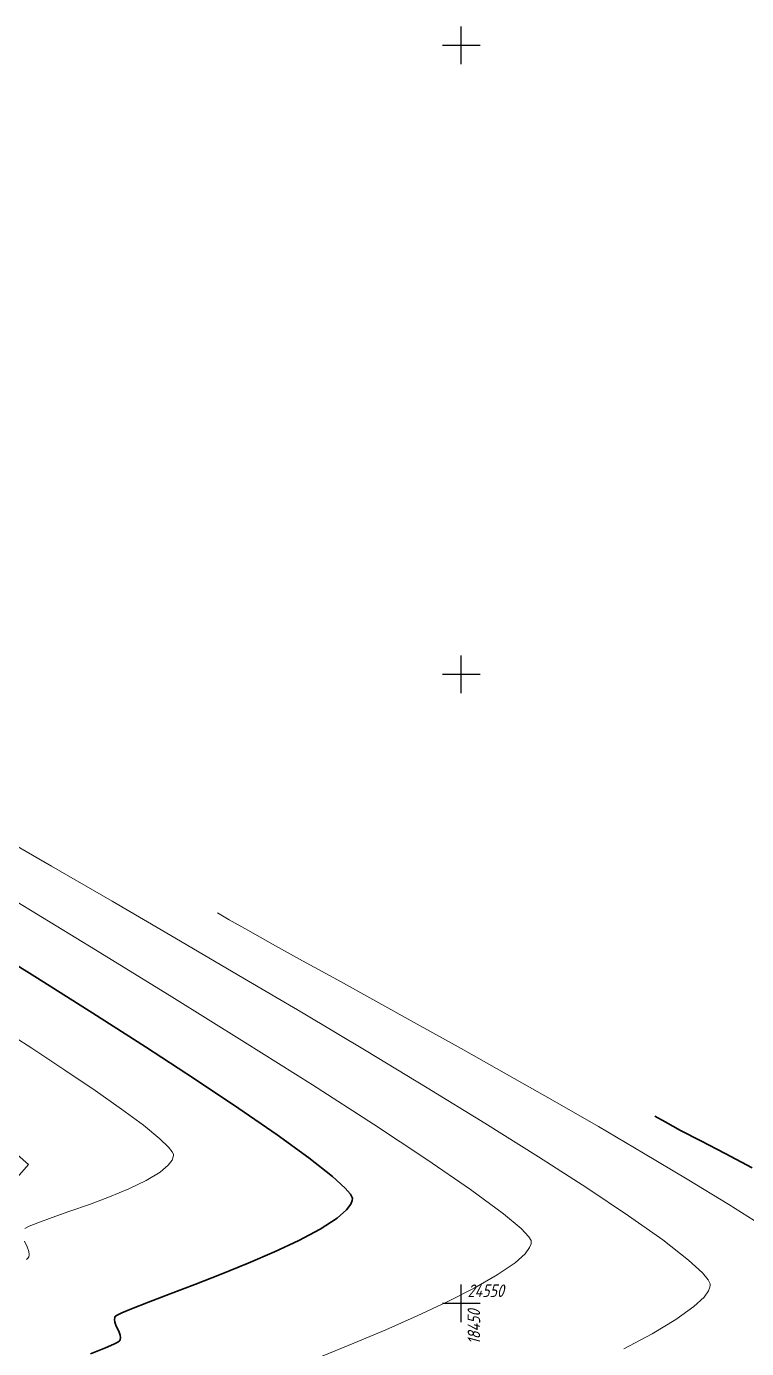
# Model space of a CAD drawing. Header units: metres. Extents: x -149473 to 83396, y -14167 to 104709.
# Drawn here: x -4548.3 to -4519.7, y 42591.9 to 42644.5 of the extents above; entities that cross this region are included whole.
import ezdxf
from ezdxf.enums import TextEntityAlignment as Align

# ---------------------------------------------------------------- set-up
doc = ezdxf.new("R2010")
doc.units = ezdxf.units.M
doc.layers.add('02_Сетка', color=7, linetype='Continuous', transparency=0.6)
doc.layers.add('03_Здания и строения', color=7, linetype='Continuous', transparency=0.6)
doc.layers.add('Viewport2ForCustomObjects_0', color=7, linetype='Continuous')
doc.layers.add('Сетка', color=7, linetype='Continuous')
doc.layers.add('Сети_Горизонтали.Вспомогательные', color=1, linetype='Continuous', lineweight=9)
doc.layers.add('Сети_Горизонтали.Основные', color=1, linetype='Continuous', lineweight=30)
doc.styles.get("Standard").update_dxf_attribs({"font": 'GOST_0.TTF'})

# ---------------------------------------------------------------- blocks, each defined once
blk = doc.blocks.new('g5_012')
at = {"color": 92}
for points in [[(0, -1.5), (0, 1.5)], [(-1.5, 0), (1.5, 0)]]:
    blk.add_lwpolyline(points, dxfattribs=at)
blk = doc.blocks.new('CustomObjectsInViewport2_0')
at = {"layer": 'Сети_Горизонтали.Вспомогательные', "color": 42, "flags": 128}
for points, elevation in [([(3030.97, 1552.07), (3033.48, 1553.09), (3036.03, 1554.17), (3038.53, 1555.28), (3040.9, 1556.39), (3043.05, 1557.47), (3044.88, 1558.52), (3046.31, 1559.49), (3047.1, 1560.21), (3047.46, 1560.7), (3047.57, 1561), (3047.59, 1561.14), (3047.58, 1561.25), (3047.4, 1561.56), (3046.79, 1562.2), (3045.39, 1563.37), (3042.76, 1565.31), (3039.28, 1567.71), (3035.05, 1570.51), (3030.19, 1573.64), (3024.81, 1577.03), (3019.03, 1580.63), (3012.95, 1584.36), (3006.7, 1588.17)], 22.5), ([(3054.96, 1552.66), (3057.19, 1553.85), (3059.07, 1554.98), (3060.52, 1556.01), (3061.32, 1556.75), (3061.68, 1557.25), (3061.79, 1557.56), (3061.81, 1557.7), (3061.8, 1557.82), (3061.66, 1558.12), (3061.19, 1558.7), (3060.1, 1559.7), (3058.05, 1561.3), (3055.33, 1563.23), (3052, 1565.45), (3048.17, 1567.92), (3043.91, 1570.58), (3039.31, 1573.4), (3034.46, 1576.33), (3029.45, 1579.32), (3024.36, 1582.33), (3019.27, 1585.31), (3014.27, 1588.22), (3009.45, 1591.01), (3004.9, 1593.64)], 23), ([(3066.32, 1562.22), (3063.28, 1564.13), (3059.99, 1566.14), (3056.52, 1568.21), (3052.93, 1570.31), (3049.27, 1572.41), (3045.61, 1574.49), (3042.01, 1576.52), (3038.53, 1578.46), (3035.23, 1580.29), (3032.18, 1581.98), (3029.42, 1583.5), (3027.03, 1584.82), (3025.07, 1585.92), (3023.59, 1586.75), (3022.65, 1587.3)], 23.5), ([(3007.35, 1562.22), (3007.68, 1562.39), (3008.36, 1562.67), (3009.51, 1563.09), (3010.92, 1563.58), (3012.47, 1564.13), (3014.06, 1564.73), (3015.6, 1565.37), (3016.98, 1566.03), (3018.1, 1566.7), (3018.74, 1567.24), (3019.04, 1567.64), (3019.14, 1567.9), (3019.16, 1568.03), (3019.15, 1568.11), (3019.06, 1568.3), (3018.76, 1568.68), (3018.06, 1569.35), (3016.76, 1570.42), (3015.03, 1571.7), (3012.94, 1573.18), (3010.53, 1574.8), (3007.89, 1576.54), (3005.05, 1578.36)], 21.5), ([(3007.46, 1559.75), (3007.58, 1559.85), (3007.61, 1559.89), (3007.61, 1559.89), (3007.65, 1559.97), (3007.69, 1560.13), (3007.66, 1560.39), (3007.53, 1560.75), (3007.3, 1561.2)], 21.5)]:
    blk.add_lwpolyline(points, dxfattribs=dict(at, elevation=elevation))
at = {"layer": 'Сети_Горизонтали.Основные', "color": 40, "flags": 128}
for points, elevation in [([(3012.57, 1552.25), (3013.75, 1552.73), (3014.42, 1553.02), (3014.74, 1553.19), (3014.85, 1553.27), (3014.88, 1553.31), (3014.91, 1553.38), (3014.94, 1553.52), (3014.92, 1553.74), (3014.8, 1554.05), (3014.61, 1554.44), (3014.49, 1554.76), (3014.46, 1554.99), (3014.49, 1555.14), (3014.52, 1555.21), (3014.55, 1555.25), (3014.67, 1555.33), (3015.04, 1555.51), (3015.81, 1555.83), (3017.18, 1556.37), (3018.88, 1557.01), (3020.84, 1557.76), (3022.94, 1558.58), (3025.08, 1559.45), (3027.18, 1560.35), (3029.12, 1561.27), (3030.81, 1562.17), (3032.15, 1563.04), (3032.9, 1563.69), (3033.24, 1564.15), (3033.36, 1564.45), (3033.38, 1564.59), (3033.36, 1564.68), (3033.23, 1564.93), (3032.8, 1565.43), (3031.79, 1566.34), (3029.9, 1567.83), (3027.39, 1569.65), (3024.34, 1571.76), (3020.83, 1574.11), (3016.94, 1576.65), (3012.75, 1579.33), (3008.35, 1582.11), (3003.82, 1584.93)], 22), ([(3065.16, 1567.04), (3062.99, 1568.17), (3061.07, 1569.17), (3059.46, 1570.01), (3058.22, 1570.68), (3057.4, 1571.15)], 24)]:
    blk.add_lwpolyline(points, dxfattribs=dict(at, elevation=elevation))

msp = doc.modelspace()

# ---------------------------------------------------------------- linework, layer by layer
at = {"layer": '03_Здания и строения', "color": 7, "linetype": 'Continuous', "lineweight": 20, "flags": 128}
msp.add_lwpolyline([(-4552.448, 42602.908), (-4562.247, 42591.82), (-4570.537, 42598.921), (-4574.244, 42594.663), (-4563.251, 42584.943), (-4565.105, 42582.74), (-4549.001, 42568.989), (-4545.294, 42573.304), (-4561.793, 42587.527), (-4558.811, 42591.038), (-4556.899, 42589.355), (-4548.255, 42599.238), (-4552.448, 42602.908)], dxfattribs=at)

# ---------------------------------------------------------------- block references
at = {"layer": '02_Сетка', "color": 92, "linetype": 'Continuous', "lineweight": 15, "ltscale": 0.5, "xscale": 0.5, "yscale": 0.5, "zscale": 0.5}
for p in [(-4531.056, 42643.725), (-4531.056, 42618.725), (-4531.056, 42593.725)]:
    msp.add_blockref('g5_012', p, dxfattribs=at)
at = {"layer": 'Viewport2ForCustomObjects_0', "xscale": 0.5, "yscale": 0.5, "zscale": 0.5}
msp.add_blockref('CustomObjectsInViewport2_0', (-6052.071, 41815.592), dxfattribs=at)

# ---------------------------------------------------------------- texts
at = {"layer": 'Сетка', "color": 3, "oblique": 15}
msp.add_text('24550', height=0.5, dxfattribs=at).set_placement((-4530.806, 42593.975))
msp.add_text('18450', height=0.5, rotation=90, dxfattribs=at).set_placement((-4530.806, 42593.475), align=Align.TOP_RIGHT)

doc.saveas('drawing.dxf')
